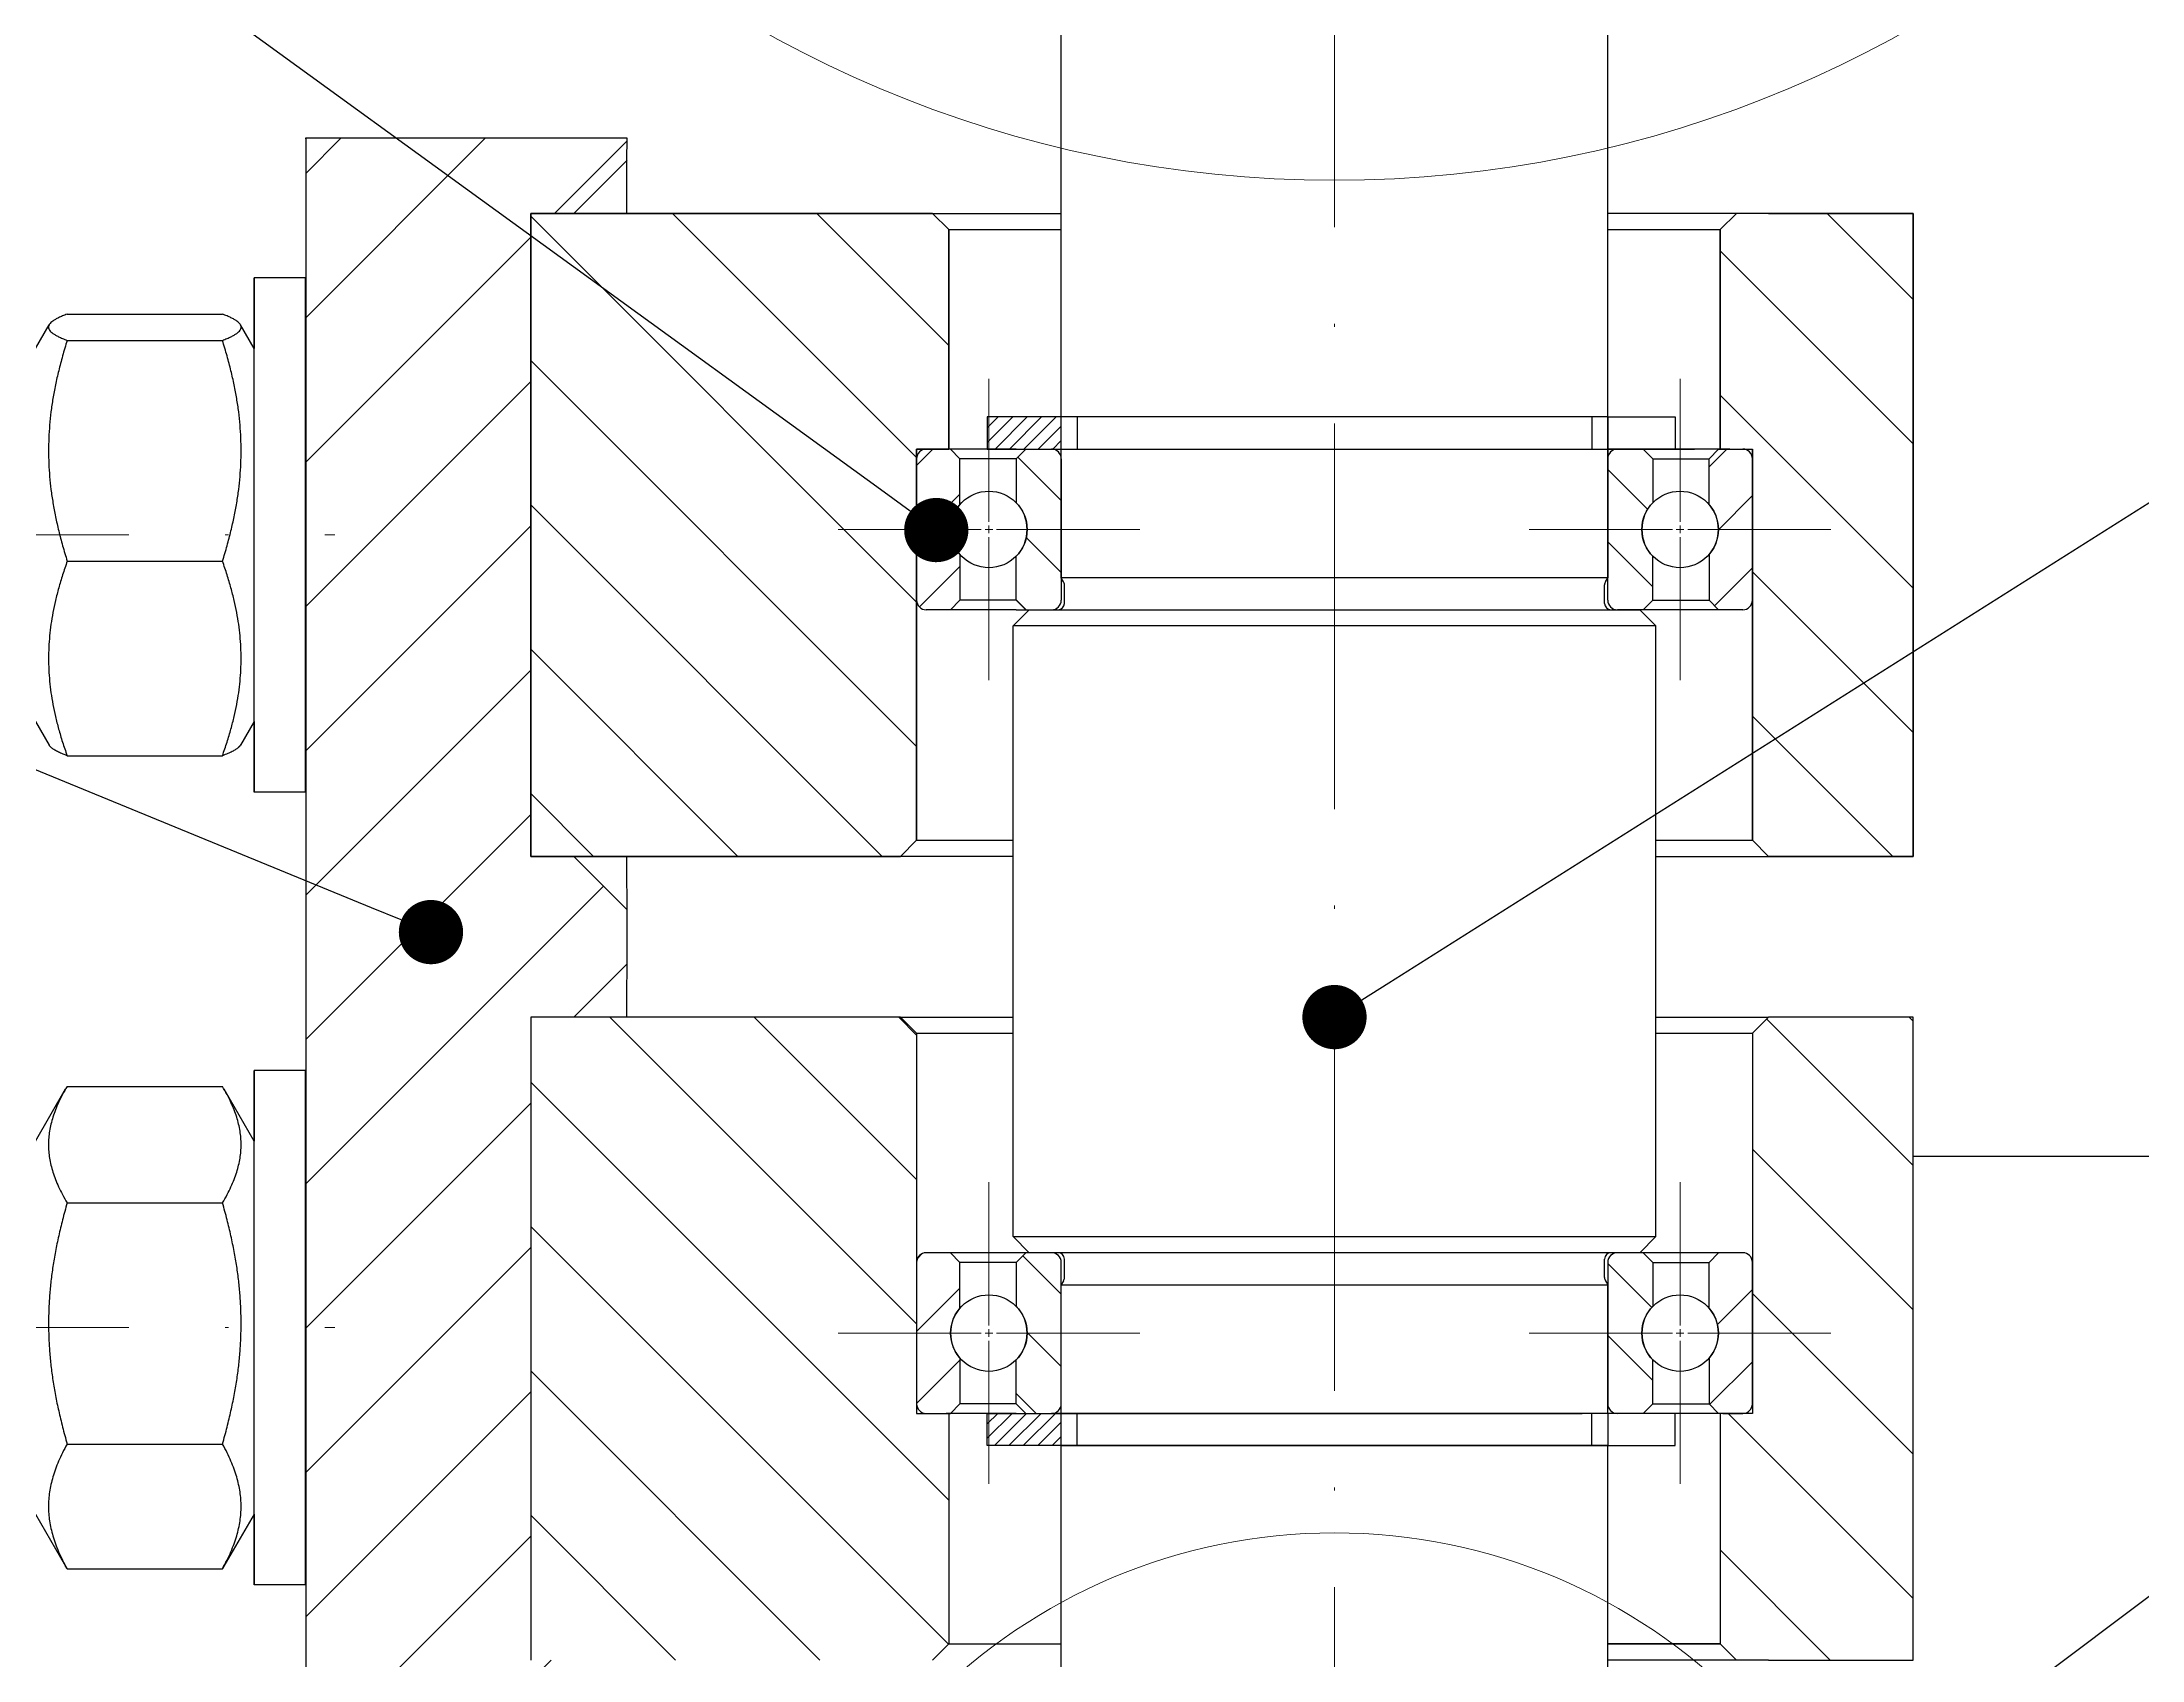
# Model space of a CAD drawing. Header units: millimetres. Extents: x 587 to 10361, y -8386 to 1488.
# Drawn here: x 3809 to 3874.4, y 566.2 to 616.5 of the extents above; entities that cross this region are included whole.
import ezdxf
from ezdxf import colors
from ezdxf.entities.mleader import LeaderData, LeaderLine
from ezdxf.math import Vec2, Vec3

# ---------------------------------------------------------------- set-up
doc = ezdxf.new("R2010")
doc.units = ezdxf.units.MM
doc.linetypes.add('ACAD_ISO10W100', pattern=[18, 12, -3, 0, -3])
for name, color, linetype, lineweight in [('Gruba', 7, 'Continuous', 30), ('Kreskowanie', 10, 'Continuous', 0), ('Przekrój', 50, 'Continuous', 15), ('Symetria', 210, 'ACAD_ISO10W100', 0), ('Wymiar', 3, 'Continuous', 20)]:
    doc.layers.add(name, color=color, linetype=linetype, lineweight=lineweight)
pattern_1 = [(135, (1431.315, 22.559), (-2.245064, -2.245064), [])]

# ---------------------------------------------------------------- blocks, each defined once
blk = doc.blocks.new('*U63')
at = {"layer": 'Symetria', "color": 0, "transparency": 16777216}
blk.add_line((0, -8.916), (0, 146.902), dxfattribs=at)
blk = doc.blocks.new('*U119')
at = {"layer": 'Symetria', "color": 0, "transparency": 16777216}
for p, q in [((0, 0.2381), (0, 4.6905)), ((-4.6905, 0), (-0.2381, 0)), ((0.2381, 0), (4.6905, 0)), ((0, -4.6905), (0, -0.2381))]:
    blk.add_line(p, q, dxfattribs=at)
at = {"layer": 'Symetria', "color": 0, "linetype": 'Continuous', "transparency": 16777216}
for p, q in [((-0.11905, 0), (0.11905, 0)), ((0, -0.11905), (0, 0.11905))]:
    blk.add_line(p, q, dxfattribs=at)
blk = doc.blocks.new('*U120')
at = {"layer": 'Symetria', "color": 0, "transparency": 16777216}
for p, q in [((0, 0.2381), (0, 4.6905)), ((-4.6905, 0), (-0.2381, 0)), ((0.2381, 0), (4.6905, 0)), ((0, -4.6905), (0, -0.2381))]:
    blk.add_line(p, q, dxfattribs=at)
at = {"layer": 'Symetria', "color": 0, "linetype": 'Continuous', "transparency": 16777216}
for p, q in [((-0.11905, 0), (0.11905, 0)), ((0, -0.11905), (0, 0.11905))]:
    blk.add_line(p, q, dxfattribs=at)
blk = doc.blocks.new('*U121')
at = {"layer": 'Symetria', "color": 0, "transparency": 16777216}
for p, q in [((0, 0.2381), (0, 4.6905)), ((-4.6905, 0), (-0.2381, 0)), ((0.2381, 0), (4.6905, 0)), ((0, -4.6905), (0, -0.2381))]:
    blk.add_line(p, q, dxfattribs=at)
at = {"layer": 'Symetria', "color": 0, "linetype": 'Continuous', "transparency": 16777216}
for p, q in [((-0.11905, 0), (0.11905, 0)), ((0, -0.11905), (0, 0.11905))]:
    blk.add_line(p, q, dxfattribs=at)
blk = doc.blocks.new('*U122')
at = {"layer": 'Symetria', "color": 0, "transparency": 16777216}
for p, q in [((0, 0.2381), (0, 4.6905)), ((-4.6905, 0), (-0.2381, 0)), ((0.2381, 0), (4.6905, 0)), ((0, -4.6905), (0, -0.2381))]:
    blk.add_line(p, q, dxfattribs=at)
at = {"layer": 'Symetria', "color": 0, "linetype": 'Continuous', "transparency": 16777216}
for p, q in [((-0.11905, 0), (0.11905, 0)), ((0, -0.11905), (0, 0.11905))]:
    blk.add_line(p, q, dxfattribs=at)
blk = doc.blocks.new('_Dot')
at = {"color": 0, "linetype": 'ByBlock', "lineweight": -2}
blk.add_line((-0.5, 0), (-1, 0), dxfattribs=at)
at = {"color": 0, "linetype": 'ByBlock', "const_width": 0.5}
blk.add_lwpolyline([(-0.25, 0, 1), (0.25, 0, 1)], format="xyb", close=True, dxfattribs=at)
blk = doc.blocks.new('*U211')
at = {"layer": 'Symetria', "color": 0, "transparency": 16777216}
blk.add_line((-12.501, 0), (5.915, 0), dxfattribs=at)
blk = doc.blocks.new('*U212')
at = {"layer": 'Symetria', "color": 0, "transparency": 16777216}
blk.add_line((-12.501, 0), (5.915, 0), dxfattribs=at)

msp = doc.modelspace()

# ---------------------------------------------------------------- hatches: boundary and pattern name
at = {"layer": 'Kreskowanie'}
h = msp.add_hatch(dxfattribs=at)
h.set_pattern_fill('ANSI31', color=256)
h.set_pattern_definition([(45, (1431.315, 22.559), (-2.245064, 2.245064), [])])
h.paths.add_polyline_path([(3824.232, 611.178), (3825.569, 611.178), (3827.22, 612.83), (3827.22, 613.166), (3827.232, 613.518), (3817.232, 613.518), (3817.232, 563.518), (3827.232, 563.518), (3827.232, 564.518), (3825.572, 566.178), (3824.232, 566.178), (3824.232, 586.178), (3825.572, 586.178), (3827.229, 587.834), (3827.232, 588.518), (3827.232, 589.178), (3827.231, 589.516), (3825.569, 591.178), (3824.232, 591.178)])
h = msp.add_hatch(dxfattribs=at)
h.set_pattern_fill('ANSI31', color=256, angle=90)
h.set_pattern_definition(pattern_1)
h.paths.add_polyline_path([(3824.232, 591.178), (3835.732, 591.178), (3836.232, 591.678), (3836.232, 603.848), (3837.232, 603.848), (3837.232, 610.678), (3836.732, 611.178), (3824.232, 611.178)])
h = msp.add_hatch(dxfattribs=at)
h.set_pattern_fill('ANSI31', color=256, angle=90)
h.set_pattern_definition(pattern_1)
h.paths.add_polyline_path([(3867.232, 611.178), (3861.732, 611.178), (3861.232, 610.678), (3861.232, 603.848), (3861.532, 603.848), (3861.932, 603.848), (3862.232, 603.848), (3862.232, 591.678), (3862.732, 591.178), (3867.232, 591.178)])
h = msp.add_hatch(dxfattribs=at)
h.set_pattern_fill('ANSI31', color=256, scale=0.1)
h.set_pattern_definition([(45, (1299.84437, 94.55892), (-0.224506403, 0.224506403), [])])
h.paths.add_polyline_path([(3840.732, 603.848), (3838.432, 603.848), (3838.432, 604.848), (3840.732, 604.848)])
h = msp.add_hatch(dxfattribs=at)
h.set_pattern_fill('ANSI31', color=256, scale=0.5)
h.paths.add_polyline_path([(3861.173, 601.348, -0.180327), (3860.882, 600.569), (3860.882, 599.148), (3861.182, 598.848), (3861.307, 598.848), (3861.932, 598.848, 0.414214), (3862.232, 599.148), (3862.232, 603.548, 0.414214), (3861.932, 603.848), (3861.182, 603.848), (3860.882, 603.548), (3860.882, 602.127, -0.180327)])
h.paths.add_polyline_path([(3837.582, 602.127), (3837.582, 603.548), (3837.282, 603.848), (3837.157, 603.848), (3836.532, 603.848, 0.414419), (3836.232, 603.548), (3836.232, 599.148, 0.414041), (3836.532, 598.848), (3837.282, 598.848), (3837.582, 599.148), (3837.582, 600.569, -0.180327), (3837.292, 601.348, -0.180327)])
h.paths.add_polyline_path([(3836.232, 574.148, 0.414214), (3836.532, 573.848), (3837.282, 573.848), (3837.582, 574.148), (3837.582, 575.569, -0.180327), (3837.292, 576.348, -0.180327), (3837.582, 577.127), (3837.582, 578.548), (3837.282, 578.848), (3837.157, 578.848), (3836.532, 578.848, 0.414214), (3836.232, 578.548)])
h.paths.add_polyline_path([(3861.173, 576.348, -0.180327), (3860.882, 575.569), (3860.882, 574.148), (3861.182, 573.848), (3861.532, 573.848), (3861.932, 573.848, 0.414285), (3862.232, 574.148), (3862.232, 578.548, 0.41414), (3861.932, 578.848), (3861.182, 578.848), (3860.882, 578.548), (3860.882, 577.127, -0.180327)])
h.paths.add_polyline_path([(3969.053, 530.127), (3969.053, 531.548), (3968.753, 531.848), (3968.628, 531.848), (3968.003, 531.848, 0.414419), (3967.703, 531.548), (3967.703, 527.148, 0.414041), (3968.003, 526.848), (3968.753, 526.848), (3969.053, 527.148), (3969.053, 528.569, -0.372776)])
h.paths.add_polyline_path([(3992.353, 528.569), (3992.353, 527.148), (3992.653, 526.848), (3992.778, 526.848), (3993.403, 526.848, 0.414214), (3993.703, 527.148), (3993.703, 531.548, 0.414214), (3993.403, 531.848), (3992.653, 531.848), (3992.353, 531.548), (3992.353, 530.127, -0.372776)])
h.paths.add_polyline_path([(3969.053, 506.548), (3968.753, 506.848), (3968.628, 506.848), (3968.003, 506.848, 0.414214), (3967.703, 506.548), (3967.703, 502.148, 0.414214), (3968.003, 501.848), (3968.753, 501.848), (3969.053, 502.148), (3969.053, 503.569, -0.372776), (3969.053, 505.127)])
h.paths.add_polyline_path([(3992.353, 503.569), (3992.353, 502.148), (3992.653, 501.848), (3993.003, 501.848), (3993.403, 501.848, 0.414285), (3993.703, 502.148), (3993.703, 506.548, 0.41414), (3993.403, 506.848), (3992.653, 506.848), (3992.353, 506.548), (3992.353, 505.127, -0.372776)])
h = msp.add_hatch(dxfattribs=at)
h.set_pattern_fill('ANSI31', color=256, scale=0.5, angle=90)
h.paths.add_polyline_path([(3972.203, 505.848), (3972.203, 506.548, 0.414239), (3971.903, 506.848), (3971.203, 506.848), (3971.103, 506.848), (3970.803, 506.548), (3970.803, 505.181, -0.408498), (3970.803, 503.514), (3970.803, 502.148), (3971.103, 501.848), (3971.903, 501.848, 0.414285), (3972.203, 502.148)])
h.paths.add_polyline_path([(3990.603, 505.181), (3990.603, 506.548), (3990.303, 506.848), (3989.503, 506.848, 0.414214), (3989.203, 506.548), (3989.203, 502.148, 0.414242), (3989.503, 501.848), (3990.303, 501.848), (3990.603, 502.148), (3990.603, 503.514, -0.408498)])
h.paths.add_polyline_path([(3972.203, 531.548, 0.414214), (3971.903, 531.848), (3971.103, 531.848), (3970.803, 531.548), (3970.803, 530.182, -0.196373), (3971.143, 529.348, -0.196373), (3970.803, 528.514), (3970.803, 527.148), (3971.103, 526.848), (3971.203, 526.848), (3971.203, 526.848), (3971.903, 526.848, 0.414023), (3972.203, 527.148)])
h.paths.add_polyline_path([(3990.603, 530.182), (3990.603, 531.548), (3990.303, 531.848), (3989.503, 531.848, 0.414374), (3989.203, 531.548), (3989.203, 527.848), (3989.203, 527.148, 0.414214), (3989.503, 526.848), (3990.303, 526.848), (3990.603, 527.148), (3990.603, 528.514, -0.196373), (3990.262, 529.348, -0.196373)])
h.paths.add_polyline_path([(3840.732, 577.848), (3840.732, 578.548, 0.414255), (3840.432, 578.848), (3839.732, 578.848), (3839.632, 578.848), (3839.332, 578.548), (3839.332, 577.181, -0.408498), (3839.332, 575.514), (3839.332, 574.148), (3839.632, 573.848), (3840.432, 573.848, 0.414285), (3840.732, 574.148)])
h.paths.add_polyline_path([(3859.132, 577.181), (3859.132, 578.548), (3858.832, 578.848), (3858.032, 578.848, 0.414214), (3857.732, 578.548), (3857.732, 574.148, 0.414241), (3858.032, 573.848), (3858.832, 573.848), (3859.132, 574.148), (3859.132, 575.514, -0.408498)])
h.paths.add_polyline_path([(3840.732, 603.548, 0.414214), (3840.432, 603.848), (3839.632, 603.848), (3839.332, 603.548), (3839.332, 602.181, -0.408498), (3839.332, 600.514), (3839.332, 599.148), (3839.632, 598.848), (3839.732, 598.848), (3839.732, 598.848), (3840.432, 598.848, 0.414023), (3840.732, 599.148)])
h.paths.add_polyline_path([(3859.132, 602.181), (3859.132, 603.548), (3858.832, 603.848), (3858.032, 603.848, 0.414374), (3857.732, 603.548), (3857.732, 599.848), (3857.732, 599.148, 0.414214), (3858.032, 598.848), (3858.732, 598.848), (3858.832, 598.848), (3859.132, 599.148), (3859.132, 600.514, -0.408498)])
h = msp.add_hatch(dxfattribs=at)
h.set_pattern_fill('ANSI31', color=256, angle=90)
h.set_pattern_definition(pattern_1)
h.paths.add_polyline_path([(3836.232, 585.678), (3835.732, 586.178), (3824.232, 586.178), (3824.232, 566.178), (3835.732, 566.178), (3836.732, 566.178), (3837.232, 566.678), (3837.232, 573.848), (3836.232, 573.848)])
h.paths.add_polyline_path([(3867.232, 586.178), (3862.732, 586.178), (3862.232, 585.678), (3862.232, 573.848), (3861.232, 573.848), (3861.232, 566.678), (3861.732, 566.178), (3862.732, 566.178), (3867.232, 566.178)])
h = msp.add_hatch(dxfattribs=at)
h.set_pattern_fill('ANSI31', color=256, scale=0.1)
h.set_pattern_definition([(45, (1299.84437, 94.55892), (-0.224506403, 0.224506403), [])])
h.paths.add_polyline_path([(3840.732, 573.848), (3838.432, 573.848), (3838.432, 572.848), (3840.732, 572.848)])

# ---------------------------------------------------------------- linework, layer by layer
at = {"layer": 'Gruba'}
for p, q in [((3840.732, 599.848), (3840.732, 621.321)), ((3857.732, 599.848), (3857.732, 618.848)), ((3817.209, 613.518), (3817.232, 613.518)), ((3827.232, 613.518), (3817.232, 613.518)), ((3817.232, 613.518), (3817.232, 563.518)), ((3827.232, 613.178), (3827.232, 613.518)), ((3827.231, 612.84), (3825.569, 611.178)), ((3827.22, 611.178), (3827.22, 613.166)), ((3824.232, 611.178), (3824.232, 591.178)), ((3835.732, 611.178), (3824.232, 611.178)), ((3824.232, 591.178), (3824.232, 611.178)), ((3824.232, 611.178), (3836.732, 611.178)), ((3836.732, 611.178), (3824.232, 611.178)), ((3824.232, 611.178), (3824.232, 591.178)), ((3835.732, 611.178), (3840.732, 611.178)), ((3837.232, 610.678), (3836.732, 611.178)), ((3836.732, 611.178), (3837.232, 610.678)), ((3837.232, 610.678), (3836.732, 611.178)), ((3862.732, 611.178), (3857.732, 611.178)), ((3861.732, 611.178), (3861.232, 610.678)), ((3861.732, 611.178), (3861.232, 610.678)), ((3867.232, 611.178), (3861.732, 611.178)), ((3862.732, 611.178), (3867.232, 611.178)), ((3867.232, 611.178), (3867.232, 591.178)), ((3867.232, 591.178), (3867.232, 611.178)), ((3837.232, 610.678), (3840.732, 610.678)), ((3837.232, 603.848), (3837.232, 610.678)), ((3837.232, 610.678), (3837.232, 603.848)), ((3837.232, 603.848), (3837.232, 610.678)), ((3857.732, 610.678), (3861.232, 610.678)), ((3861.232, 603.848), (3861.232, 610.678)), ((3861.232, 610.678), (3861.232, 603.848)), ((3817.224, 609.178), (3815.624, 609.178)), ((3808.824, 606.978), (3809.251, 607.717)), ((3809.807, 608.048), (3814.638, 608.048)), ((3815.624, 606.978), (3815.197, 607.717)), ((3809.81, 607.23), (3814.64, 607.23)), ((3840.732, 604.848), (3838.432, 604.848)), ((3838.432, 604.848), (3838.432, 603.848)), ((3857.732, 604.848), (3840.732, 604.848)), ((3841.232, 604.848), (3841.232, 603.848)), ((3857.232, 604.848), (3857.232, 603.848)), ((3857.732, 604.848), (3859.832, 604.848)), ((3857.732, 604.848), (3857.732, 603.848)), ((3859.832, 604.848), (3859.832, 603.848)), ((3836.232, 591.678), (3836.232, 603.848)), ((3836.232, 603.848), (3837.232, 603.848)), ((3836.232, 603.848), (3836.232, 591.678)), ((3837.232, 603.848), (3836.232, 603.848)), ((3836.232, 603.848), (3837.232, 603.848)), ((3836.232, 591.678), (3836.232, 603.848)), ((3836.532, 603.848), (3837.157, 603.848)), ((3839.332, 603.848), (3837.157, 603.848)), ((3837.582, 603.548), (3837.282, 603.848)), ((3838.432, 603.848), (3840.732, 603.848)), ((3838.837, 603.848), (3857.639, 603.848)), ((3839.332, 603.848), (3840.432, 603.848)), ((3839.632, 603.848), (3839.332, 603.548)), ((3857.639, 603.848), (3860.428, 603.848)), ((3857.732, 603.848), (3857.732, 599.848)), ((3861.532, 603.848), (3857.732, 603.848)), ((3858.032, 603.848), (3859.132, 603.848)), ((3858.832, 603.848), (3859.132, 603.548)), ((3861.307, 603.848), (3859.132, 603.848)), ((3860.84, 603.848), (3860.428, 603.848)), ((3861.086, 603.848), (3860.84, 603.848)), ((3860.882, 603.548), (3861.182, 603.848)), ((3861.182, 603.848), (3861.932, 603.848)), ((3861.232, 603.848), (3862.232, 603.848)), ((3861.307, 603.848), (3862.232, 603.848)), ((3862.232, 591.678), (3862.232, 603.848)), ((3862.232, 603.848), (3862.232, 591.678)), ((3836.232, 599.148), (3836.232, 603.548)), ((3837.582, 602.127), (3837.582, 603.548)), ((3839.332, 603.548), (3837.582, 603.548)), ((3839.332, 603.548), (3839.332, 602.181)), ((3840.732, 603.548), (3840.732, 599.148)), ((3857.732, 599.148), (3857.732, 603.548)), ((3859.132, 603.548), (3859.132, 602.181)), ((3859.132, 603.548), (3860.882, 603.548)), ((3860.882, 602.127), (3860.882, 603.548)), ((3862.232, 603.548), (3862.232, 599.148)), ((3809.811, 600.36), (3814.641, 600.36)), ((3837.582, 600.569), (3837.582, 599.148)), ((3839.332, 599.148), (3839.332, 600.514)), ((3859.132, 599.148), (3859.132, 600.514)), ((3860.882, 600.569), (3860.882, 599.148)), ((3857.732, 599.848), (3840.732, 599.848)), ((3840.805, 599.721), (3840.732, 599.848)), ((3857.659, 599.721), (3857.732, 599.848)), ((3837.582, 599.148), (3837.282, 598.848)), ((3839.332, 599.148), (3837.582, 599.148)), ((3839.632, 598.848), (3839.332, 599.148)), ((3840.832, 599.048), (3840.832, 599.621)), ((3857.632, 599.048), (3857.632, 599.621)), ((3858.832, 598.848), (3859.132, 599.148)), ((3859.132, 599.148), (3860.882, 599.148)), ((3860.882, 599.148), (3861.182, 598.848)), ((3837.282, 598.848), (3836.532, 598.848)), ((3839.332, 598.848), (3837.157, 598.848)), ((3839.732, 598.848), (3839.232, 598.348)), ((3839.332, 598.848), (3840.432, 598.848)), ((3839.732, 598.848), (3858.732, 598.848)), ((3840.432, 598.848), (3858.732, 598.848)), ((3859.132, 598.848), (3858.032, 598.848)), ((3858.732, 598.848), (3859.232, 598.348)), ((3861.307, 598.848), (3859.132, 598.848)), ((3861.932, 598.848), (3861.307, 598.848)), ((3859.232, 598.348), (3839.232, 598.348)), ((3839.232, 579.348), (3839.232, 598.348)), ((3859.232, 579.348), (3859.232, 598.348)), ((3808.824, 595.378), (3809.25, 594.639)), ((3815.624, 595.378), (3815.197, 594.639)), ((3809.809, 594.308), (3814.64, 594.308)), ((3817.224, 593.178), (3815.624, 593.178)), ((3835.732, 591.178), (3836.232, 591.678)), ((3836.232, 591.678), (3835.732, 591.178)), ((3835.732, 591.178), (3836.232, 591.678)), ((3836.232, 591.678), (3839.232, 591.678)), ((3859.232, 591.678), (3862.232, 591.678)), ((3862.732, 591.178), (3862.232, 591.678)), ((3862.232, 591.678), (3862.732, 591.178)), ((3824.232, 591.178), (3835.732, 591.178)), ((3835.732, 591.178), (3824.232, 591.178)), ((3824.232, 591.178), (3835.732, 591.178)), ((3827.231, 589.516), (3825.569, 591.178)), ((3827.232, 589.178), (3827.224, 591.178)), ((3839.232, 591.178), (3835.732, 591.178)), ((3859.232, 591.178), (3862.732, 591.178)), ((3867.232, 591.178), (3862.732, 591.178)), ((3862.732, 591.178), (3867.232, 591.178)), ((3827.232, 588.518), (3827.232, 589.178)), ((3827.22, 586.178), (3827.232, 588.518)), ((3827.232, 587.838), (3825.572, 586.178)), ((3824.232, 586.178), (3824.232, 566.178)), ((3835.732, 586.178), (3824.232, 586.178)), ((3836.232, 585.678), (3835.732, 586.178)), ((3835.732, 586.178), (3839.232, 586.178)), ((3859.232, 586.178), (3862.732, 586.178)), ((3862.732, 586.178), (3862.232, 585.678)), ((3867.232, 586.178), (3862.732, 586.178)), ((3867.232, 566.178), (3867.232, 586.178)), ((3836.232, 585.678), (3839.232, 585.678)), ((3836.232, 585.678), (3836.232, 573.848)), ((3859.232, 585.678), (3862.232, 585.678)), ((3862.232, 585.678), (3862.232, 573.848)), ((3809.808, 584.022), (3814.639, 584.022)), ((3817.224, 584.518), (3815.624, 584.518)), ((3808.824, 582.318), (3809.761, 583.942)), ((3815.624, 582.318), (3814.689, 583.937)), ((3867.232, 581.848), (3920.954, 581.848)), ((3809.81, 580.4), (3814.641, 580.4)), ((3837.157, 578.848), (3836.532, 578.848)), ((3839.332, 578.848), (3837.157, 578.848)), ((3837.582, 578.548), (3837.282, 578.848)), ((3839.232, 579.348), (3859.232, 579.348)), ((3839.732, 578.848), (3839.232, 579.348)), ((3840.432, 578.848), (3839.332, 578.848)), ((3839.632, 578.848), (3839.332, 578.548)), ((3858.732, 578.848), (3839.732, 578.848)), ((3859.132, 578.848), (3858.032, 578.848)), ((3858.732, 578.848), (3859.232, 579.348)), ((3858.832, 578.848), (3859.132, 578.548)), ((3861.307, 578.848), (3859.132, 578.848)), ((3860.882, 578.548), (3861.182, 578.848)), ((3861.932, 578.848), (3861.182, 578.848)), ((3836.232, 578.548), (3836.232, 574.148)), ((3836.232, 578.548), (3836.232, 574.148)), ((3837.582, 577.127), (3837.582, 578.548)), ((3839.332, 578.548), (3837.582, 578.548)), ((3839.332, 578.548), (3839.332, 577.181)), ((3840.732, 574.148), (3840.732, 578.548)), ((3840.832, 578.075), (3840.832, 578.648)), ((3857.632, 578.075), (3857.632, 578.648)), ((3857.732, 578.548), (3857.732, 574.148)), ((3859.132, 578.548), (3859.132, 577.181)), ((3859.132, 578.548), (3860.882, 578.548)), ((3860.882, 577.127), (3860.882, 578.548)), ((3862.232, 574.148), (3862.232, 578.548)), ((3862.232, 574.148), (3862.232, 578.548)), ((3840.805, 577.975), (3840.732, 577.848)), ((3840.732, 577.848), (3857.732, 577.848)), ((3840.732, 573.848), (3840.732, 577.848)), ((3857.659, 577.975), (3857.732, 577.848)), ((3857.732, 573.848), (3857.732, 577.848)), ((3837.582, 575.569), (3837.582, 574.148)), ((3839.332, 574.148), (3839.332, 575.514)), ((3859.132, 574.148), (3859.132, 575.514)), ((3860.882, 575.569), (3860.882, 574.148)), ((3836.232, 573.848), (3837.232, 573.848)), ((3836.532, 573.848), (3837.282, 573.848)), ((3839.332, 573.848), (3837.157, 573.848)), ((3837.232, 573.848), (3837.232, 566.678)), ((3837.582, 574.148), (3837.282, 573.848)), ((3839.332, 574.148), (3837.582, 574.148)), ((3838.432, 572.848), (3838.432, 573.848)), ((3838.432, 573.848), (3840.732, 573.848)), ((3838.837, 573.848), (3856.937, 573.848)), ((3839.632, 573.848), (3839.332, 574.148)), ((3839.332, 573.848), (3840.432, 573.848)), ((3858.032, 573.848), (3840.432, 573.848)), ((3857.732, 573.848), (3840.732, 573.848)), ((3840.732, 572.848), (3840.732, 573.848)), ((3841.232, 572.848), (3841.232, 573.848)), ((3857.232, 572.848), (3857.232, 573.848)), ((3857.732, 573.848), (3857.732, 572.848)), ((3861.532, 573.848), (3857.732, 573.848)), ((3862.232, 573.848), (3857.732, 573.848)), ((3858.832, 573.848), (3859.132, 574.148)), ((3859.132, 574.148), (3860.882, 574.148)), ((3859.832, 572.848), (3859.832, 573.848)), ((3860.882, 574.148), (3861.182, 573.848)), ((3861.232, 573.848), (3861.232, 566.678)), ((3861.307, 573.848), (3861.932, 573.848)), ((3809.81, 572.896), (3814.641, 572.896)), ((3840.732, 572.848), (3838.432, 572.848)), ((3840.732, 572.848), (3857.732, 572.848)), ((3840.732, 564.348), (3840.732, 572.848)), ((3857.732, 572.848), (3840.732, 572.848)), ((3857.732, 564.348), (3857.732, 572.848)), ((3857.732, 572.848), (3859.832, 572.848)), ((3808.824, 570.718), (3809.758, 569.099)), ((3815.624, 570.718), (3814.686, 569.094)), ((3809.808, 569.014), (3814.639, 569.014)), ((3817.224, 568.518), (3815.624, 568.518)), ((3836.732, 566.178), (3837.232, 566.678)), ((3837.232, 566.678), (3840.732, 566.678)), ((3857.732, 566.678), (3861.232, 566.678)), ((3861.232, 566.678), (3857.732, 566.678)), ((3861.732, 566.178), (3861.232, 566.678)), ((3862.732, 566.178), (3857.732, 566.178)), ((3862.732, 566.178), (3867.232, 566.178))]:
    msp.add_line(p, q, dxfattribs=at)
for centre in [(3838.482, 601.348), (3859.982, 601.348), (3838.482, 576.348), (3859.982, 576.348)]:
    msp.add_circle(centre, 1.19, dxfattribs=at)
for centre, radius, start, end in [((3836.532, 603.548), 0.3, 90, 180), ((3840.432, 603.548), 0.3, 0, 90), ((3858.032, 603.548), 0.3, 90, 180), ((3861.932, 603.548), 0.3, 0, 90), ((3838.482, 601.348), 1.19, 139.1115, 220.8885), ((3838.482, 601.348), 1.19, 315.56014, 44.43986), ((3859.982, 601.348), 1.19, 135.56014, 224.43986), ((3859.982, 601.348), 1.19, 319.1115, 40.8885), ((3840.632, 599.621), 0.2, 0, 30), ((3857.832, 599.621), 0.2, 150, 180), ((3836.532, 599.148), 0.3, 180, 270), ((3840.432, 599.148), 0.3, 270, 0), ((3840.632, 599.048), 0.2, 270, 0), ((3857.832, 599.048), 0.2, 180, 270), ((3858.032, 599.148), 0.3, 180, 270), ((3861.932, 599.148), 0.3, 270, 0), ((3836.532, 578.548), 0.3, 90, 180), ((3840.432, 578.548), 0.3, 0, 90), ((3840.632, 578.648), 0.2, 0, 90), ((3857.832, 578.648), 0.2, 90, 180), ((3858.032, 578.548), 0.3, 90, 180), ((3861.932, 578.548), 0.3, 0, 90), ((3840.632, 578.075), 0.2, 330, 0), ((3857.832, 578.075), 0.2, 180, 210), ((3838.482, 576.348), 1.19, 139.1115, 220.8885), ((3838.482, 576.348), 1.19, 315.56014, 44.43986), ((3859.982, 576.348), 1.19, 135.56014, 224.43986), ((3859.982, 576.348), 1.19, 319.1115, 40.8885), ((3836.532, 574.148), 0.3, 180, 270), ((3840.432, 574.148), 0.3, 270, 0), ((3858.032, 574.148), 0.3, 180, 270), ((3861.932, 574.148), 0.3, 270, 0)]:
    msp.add_arc(centre, radius, start, end, dxfattribs=at)
for centre, major_axis, start_param, end_param in [((3815.624, 601.178), (0, 8), 2.382387, 7.042391), ((3817.224, 601.178), (0, 8), 3.141593, 6.283185), ((3815.624, 601.178), (0, 5.8), 3.142149, 6.282629), ((3815.624, 576.518), (0, 8), 2.382387, 7.042391), ((3817.224, 576.518), (0, 8), 3.141595, 6.283188), ((3815.624, 576.518), (0, 5.8), 3.142149, 6.282629)]:
    msp.add_ellipse(centre, major_axis=major_axis, ratio=0.000321, start_param=start_param, end_param=end_param, dxfattribs=at)
for points, weights in [([(3809.807, 608.048), (3808.725, 607.639), (3809.81, 607.23)], [1, 1.15470053838, 1]), ([(3814.64, 607.23), (3815.723, 607.639), (3814.638, 608.048)], [1, 1.15470053838, 1]), ([(3809.81, 607.23), (3808.727, 603.795), (3809.811, 600.36)], [1, 1.15470053838, 1]), ([(3814.641, 600.36), (3815.724, 603.795), (3814.64, 607.23)], [1, 1.15470053838, 1]), ([(3809.811, 600.36), (3808.727, 597.334), (3809.809, 594.308)], [1, 1.15470053838, 1]), ([(3814.64, 594.308), (3815.724, 597.334), (3814.641, 600.36)], [1, 1.15470053838, 1]), ([(3809.809, 594.308), (3809.339, 594.485), (3809.25, 594.639)], [1, 1.06164882746, 1.07416301108]), ([(3815.197, 594.639), (3815.108, 594.484), (3814.64, 594.308)], [1.07409725441, 1.06148768525, 1]), ([(3809.808, 584.022), (3808.726, 582.211), (3809.81, 580.4)], [1, 1.15470053838, 1]), ([(3814.641, 580.4), (3815.723, 582.211), (3814.639, 584.022)], [1, 1.15470053838, 1]), ([(3809.81, 580.4), (3808.727, 576.648), (3809.81, 572.896)], [1, 1.15470053838, 1]), ([(3814.641, 572.896), (3815.724, 576.648), (3814.641, 580.4)], [1, 1.15470053838, 1]), ([(3809.81, 572.896), (3808.726, 570.955), (3809.808, 569.014)], [1, 1.15470053838, 1]), ([(3814.639, 569.014), (3815.723, 570.955), (3814.641, 572.896)], [1, 1.15470053838, 1]), ([(3809.808, 569.014), (3809.783, 569.057), (3809.758, 569.099)], [1, 1.00317168033, 1.00621330867]), ([(3814.686, 569.094), (3814.663, 569.054), (3814.639, 569.014)], [1.00588438702, 1.00300038537, 1])]:
    msp.add_rational_spline(points, weights, degree=2, dxfattribs=at)
at = {"layer": 'Przekrój'}
for centre, radius in [((3849.226, 648.529), 36.319), ((3849.232, 552.388), 17.746)]:
    msp.add_circle(centre, radius, dxfattribs=at)

# ---------------------------------------------------------------- block references
at = {"layer": 'Symetria'}
for name, p in [('*U63', (3849.232, 547.264)), ('*U122', (3838.482, 601.348)), ('*U121', (3859.982, 601.348)), ('*U211', (3812.224, 601.178)), ('*U120', (3838.482, 576.348)), ('*U119', (3859.982, 576.348)), ('*U212', (3812.224, 576.518))]:
    msp.add_blockref(name, p, dxfattribs=at)

# ---------------------------------------------------------------- leaders
at = {"layer": 'Wymiar'}
ml = msp.add_multileader_mtext('Standard', dxfattribs=at)
ml.set_content('', color=256)
ml.set_leader_properties()
ml.set_arrow_properties(name='DOT')
ml.build(insert=Vec2(0, 0))
ml.multileader.update_dxf_attribs({"text_right_attachment_type": 6, "dogleg_length": 0.36, "arrow_head_size": 2})
ctx = ml.context
ctx.base_point, ctx.char_height, ctx.arrow_head_size, ctx.landing_gap_size, ctx.plane_origin = Vec3(3959.168, 655.376), 0.18, 2, 0.09, Vec3(3849.232, 586.178)
ctx.right_attachment = 6
notes = []
notes.append((ctx, [(0, (1, 1, 0), (3958.808, 655.376), (1, 0), 0.36, [(0, [(3849.232, 586.178)], 0, [])])]))
ctx.mtext.insert, ctx.mtext.flow_direction = Vec3(3959.258, 655.466), 5
ml = msp.add_multileader_mtext('Standard', dxfattribs=at)
ml.set_content('', color=256)
ml.set_leader_properties()
ml.set_arrow_properties(name='DOT')
ml.build(insert=Vec2(0, 0))
ml.multileader.update_dxf_attribs({"text_right_attachment_type": 6, "dogleg_length": 0.36, "arrow_head_size": 2})
ctx = ml.context
ctx.base_point, ctx.char_height, ctx.arrow_head_size, ctx.landing_gap_size, ctx.plane_origin = Vec3(3771.635, 648.356), 0.18, 2, 0.09, Vec3(3836.845, 601.329)
ctx.right_attachment, ctx.text_align_type = 6, 2
notes.append((ctx, [(0, (1, 1, 0), (3772.175, 648.266), (-1, 0), 0.36, [(0, [(3836.845, 601.329)], 0, [])])]))
ctx.mtext.insert, ctx.mtext.alignment, ctx.mtext.flow_direction = Vec3(3771.725, 648.446), 3, 5
ml = msp.add_multileader_mtext('Standard', dxfattribs=at)
ml.set_content('', color=256)
ml.set_leader_properties()
ml.set_arrow_properties(name='DOT')
ml.build(insert=Vec2(0, 0))
ml.multileader.update_dxf_attribs({"text_right_attachment_type": 6, "dogleg_length": 0.36, "arrow_head_size": 2})
ctx = ml.context
ctx.base_point, ctx.char_height, ctx.arrow_head_size, ctx.landing_gap_size, ctx.plane_origin = Vec3(3951.309, 625.594), 0.18, 2, 0.09, Vec3(3864.832, 560.848)
ctx.right_attachment = 6
notes.append((ctx, [(0, (1, 1, 0), (3950.949, 625.594), (1, 0), 0.36, [(0, [(3864.832, 560.848)], 0, [])])]))
ctx.mtext.insert, ctx.mtext.flow_direction = Vec3(3951.399, 625.684), 5
ml = msp.add_multileader_mtext('Standard', dxfattribs=at)
ml.set_content('', color=256)
ml.set_leader_properties()
ml.set_arrow_properties(name='DOT')
ml.build(insert=Vec2(0, 0))
ml.multileader.update_dxf_attribs({"text_right_attachment_type": 6, "dogleg_length": 0.36, "arrow_head_size": 2})
ctx = ml.context
ctx.base_point, ctx.char_height, ctx.arrow_head_size, ctx.landing_gap_size, ctx.plane_origin = Vec3(3754.428, 616.086), 0.18, 2, 0.09, Vec3(3819.505, 542.555)
ctx.right_attachment, ctx.text_align_type = 6, 2
notes.append((ctx, [(0, (1, 1, 0), (3754.968, 615.996), (-1, 0), 0.36, [(0, [(3821.126, 588.822)], 0, [])])]))
ctx.mtext.insert, ctx.mtext.alignment, ctx.mtext.flow_direction = Vec3(3754.518, 616.176), 3, 5
ml = msp.add_multileader_mtext('Standard', dxfattribs=at)
ml.set_content('', color=256)
ml.set_leader_properties()
ml.set_arrow_properties(name='DOT')
ml.build(insert=Vec2(0, 0))
ml.multileader.update_dxf_attribs({"text_right_attachment_type": 6, "dogleg_length": 0.36, "arrow_head_size": 2})
ctx = ml.context
ctx.base_point, ctx.char_height, ctx.arrow_head_size, ctx.landing_gap_size, ctx.plane_origin = Vec3(3749.478, 598.385), 0.18, 2, 0.09, Vec3(3824.378, 552.564)
ctx.right_attachment, ctx.text_align_type = 6, 2
notes.append((ctx, [(0, (1, 1, 0), (3750.018, 598.295), (-1, 0), 0.36, [(0, [(3824.378, 552.564)], 0, [])])]))
ctx.mtext.insert, ctx.mtext.alignment, ctx.mtext.flow_direction = Vec3(3749.568, 598.475), 3, 5
for ctx, leaders in notes:
    for number, flags, end, landing, length, lines in leaders:
        leader = LeaderData()
        leader.index, (leader.has_last_leader_line, leader.has_dogleg_vector, leader.attachment_direction) = number, flags
        leader.last_leader_point, leader.dogleg_vector, leader.dogleg_length = Vec3(end), Vec3(landing), length
        for number, points, colour, breaks in lines:
            line = LeaderLine()
            line.index, line.vertices, line.color, line.breaks = number, Vec3.list(points), colors.encode_raw_color(colour), breaks
            leader.lines.append(line)
        ctx.leaders.append(leader)

doc.saveas('drawing.dxf')
